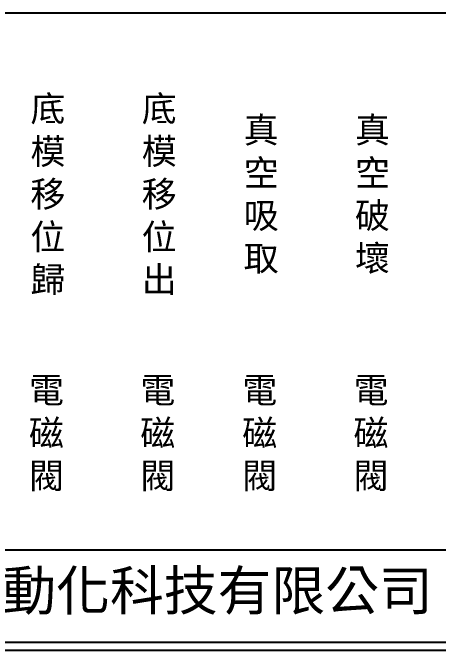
# Model space of a CAD drawing. Extents: x 889 to 1176, y 251 to 455.
# Drawn here: x 953.8 to 1018.5, y 251.2 to 348.2 of the extents above; entities that cross this region are included whole.
import ezdxf

# ---------------------------------------------------------------- set-up
doc = ezdxf.new("R2010")
doc.units = 0
doc.layers.add('圖框層', color=7, linetype='CONTINUOUS')
doc.layers.add('標尺寸層', color=3, linetype='CONTINUOUS')
doc.styles.add('CNS', font='romanc.shx', dxfattribs={"bigfont": 'chineset.shx'})
doc.styles.add('STSL', font='kaiu.ttf')

msp = doc.modelspace()

# ---------------------------------------------------------------- linework, layer by layer
at = {"layer": '圖框層', "color": 7}
for p, q in [((890.321, 266.445), (1174.821, 266.445)), ((890.321, 252.445), (1174.821, 252.445)), ((889.071, 251.195), (1176.071, 251.195))]:
    msp.add_line(p, q, dxfattribs=at)
at = {"layer": '標尺寸層', "color": 7}
msp.add_line((893.818, 348.153), (1171.69, 348.153), dxfattribs=at)

# ---------------------------------------------------------------- texts
at = {"layer": '圖框層', "color": 4, "style": 'STSL'}
msp.add_text('泓陞自動化科技有限公司', height=6, dxfattribs=at).set_placement((927.675, 257.271))
at = {"layer": '標尺寸層', "color": 7, "char_height": 3.9, "attachment_point": 5, "style": 'CNS'}
for s, insert, width in [('{\\fDFKai-SB|b0|i0|c136|p65;底模移位歸}', (959.145, 320.36), 2.84806), ('{\\fDFKai-SB|b0|i0|c136|p65;底模移位出}', (976.079, 320.36), 2.84806), ('{\\fDFKai-SB|b0|i0|c136|p65;真空吸取}', (991.588, 320.36), 2.84806), ('{\\fDFKai-SB|b0|i0|c136|p65;真空破壞}', (1008.521, 320.36), 2.84806), ('{\\fDFKai-SB|b0|i0|c136|p65;電磁閥}', (958.926, 284.036), 8.6627), ('{\\fDFKai-SB|b0|i0|c136|p65;電磁閥}', (975.86, 284.036), 8.6627), ('{\\fDFKai-SB|b0|i0|c136|p65;電磁閥}', (991.369, 284.036), 8.6627), ('{\\fDFKai-SB|b0|i0|c136|p65;電磁閥}', (1008.302, 284.036), 8.6627)]:
    msp.add_mtext(s, dxfattribs=dict(at, insert=insert, width=width))

doc.saveas('drawing.dxf')
